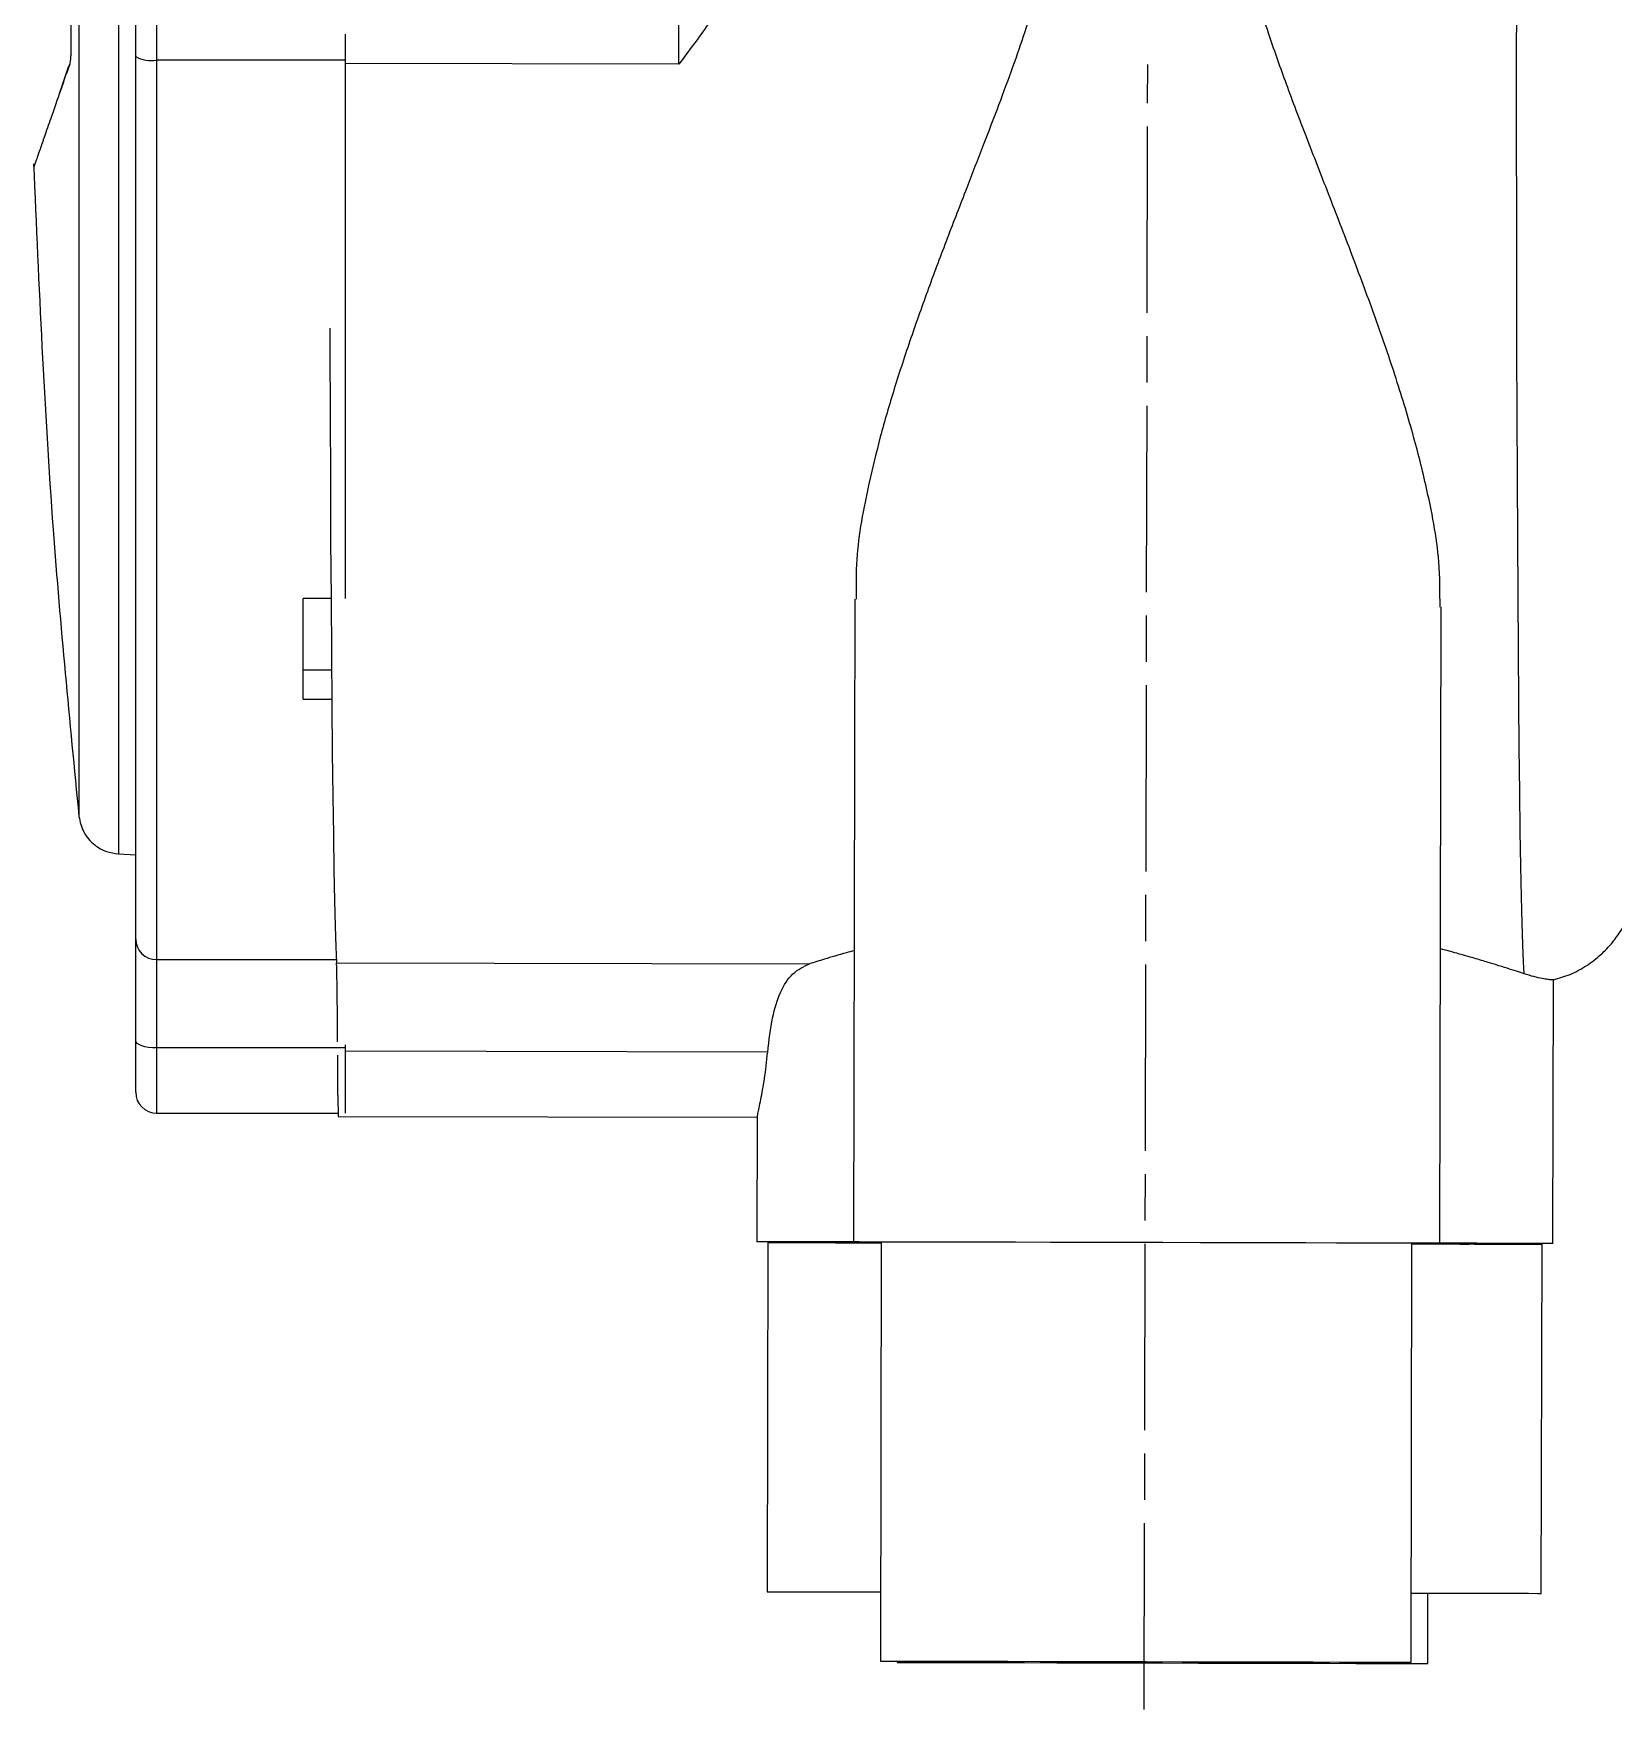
# Model space of a CAD drawing. Header units: millimetres. Extents: x 2312 to 3992, y 755 to 1943.
# Drawn here: x 2685.4 to 2787.2, y 1552.5 to 1660.5 of the extents above; entities that cross this region are included whole.
import ezdxf

# ---------------------------------------------------------------- set-up
doc = ezdxf.new("R2010")
doc.units = ezdxf.units.MM
doc.linetypes.add('AM_ISO08W050', pattern=[18, 12, -1.5, 3, -1.5])
doc.layers.add('AM_7', color=4, linetype='AM_ISO08W050', lineweight=25)

msp = doc.modelspace()

# ---------------------------------------------------------------- linework, layer by layer
at = {"color": 7, "linetype": 'Continuous', "lineweight": 25}
for p, q in [((2690.866, 1735.658), (2690.866, 1607.611)), ((2688.322, 1671.635), (2688.322, 1610.023)), ((2691.979, 1658.995), (2691.979, 1666.832)), ((2693.329, 1665.568), (2693.329, 1658.753)), ((2705.479, 1660.44), (2705.479, 1658.753)), ((2691.979, 1602.124), (2691.979, 1658.995)), ((2705.479, 1658.753), (2693.329, 1658.753)), ((2693.329, 1658.753), (2693.329, 1600.796)), ((2705.479, 1658.753), (2705.479, 1624.073)), ((2726.974, 1658.496), (2705.479, 1658.542)), ((2704.567, 1624.073), (2702.779, 1624.073)), ((2702.779, 1617.58), (2702.779, 1624.073)), ((2738.317, 1624.031), (2738.228, 1582.602)), ((2776.028, 1582.522), (2776.115, 1623.517)), ((2702.779, 1619.479), (2704.6, 1619.479)), ((2702.779, 1617.58), (2704.617, 1617.58)), ((2690.866, 1607.611), (2691.979, 1607.553)), ((2691.979, 1595.581), (2691.979, 1602.124)), ((2693.329, 1600.796), (2693.329, 1595.106)), ((2693.329, 1600.796), (2704.917, 1600.796)), ((2704.927, 1600.586), (2735.395, 1600.521)), ((2783.314, 1582.506), (2783.351, 1599.486)), ((2691.979, 1592.255), (2691.979, 1595.581)), ((2705.479, 1595.106), (2693.329, 1595.106)), ((2693.329, 1595.106), (2693.329, 1590.905)), ((2705.479, 1595.314), (2705.479, 1595.106)), ((2705.479, 1595.106), (2705.479, 1590.905)), ((2732.709, 1594.836), (2705.479, 1594.895)), ((2693.329, 1590.905), (2705.018, 1590.905)), ((2705.034, 1590.694), (2732.033, 1590.636)), ((2732.032, 1590.673), (2732.014, 1582.616)), ((2732.72, 1582.567), (2732.672, 1560.067)), ((2737.958, 1582.603), (2737.903, 1582.556)), ((2740.028, 1582.598), (2739.97, 1555.599)), ((2774.17, 1555.525), (2774.228, 1582.525)), ((2777.914, 1582.47), (2777.914, 1582.518)), ((2782.56, 1559.96), (2782.609, 1582.46)), ((2775.243, 1555.438), (2775.253, 1559.976)), ((2741.043, 1555.596), (2741.043, 1555.512))]:
    msp.add_line(p, q, dxfattribs=at)
at = {"color": 7, "linetype": 'Continuous', "lineweight": 25, "flags": 128}
for points in [[(2781.457, 1599.882), (2781.412, 1600.662), (2781.368, 1601.751), (2781.326, 1603.145), (2781.285, 1604.836), (2781.246, 1606.818), (2781.209, 1609.082), (2781.175, 1611.617), (2781.142, 1614.414), (2781.113, 1617.46), (2781.085, 1620.74), (2781.061, 1624.242), (2781.039, 1627.95), (2781.02, 1631.847), (2781.004, 1635.916), (2780.991, 1640.14), (2780.982, 1644.501), (2780.975, 1648.978), (2780.972, 1653.553), (2780.972, 1658.205), (2780.975, 1662.915)], [(2704.492, 1641.481), (2704.496, 1640.173), (2704.509, 1635.883), (2704.525, 1631.753), (2704.544, 1627.804), (2704.567, 1624.051), (2704.592, 1620.513), (2704.62, 1617.206), (2704.651, 1614.143), (2704.684, 1611.34), (2704.72, 1608.809), (2704.758, 1606.561), (2704.798, 1604.607), (2704.839, 1602.955), (2704.883, 1601.612), (2704.927, 1600.586)], [(2693.329, 1595.106), (2693.066, 1595.115), (2692.812, 1595.142), (2692.579, 1595.186), (2692.374, 1595.245), (2692.207, 1595.317), (2692.082, 1595.399), (2692.005, 1595.488), (2691.979, 1595.581)], [(2738.228, 1582.603), (2736.634, 1582.606), (2735.117, 1582.609), (2733.885, 1582.612), (2732.955, 1582.614), (2732.338, 1582.615), (2732.042, 1582.616), (2732.014, 1582.616)], [(2737.866, 1582.556), (2736.303, 1582.559), (2734.974, 1582.562), (2733.941, 1582.564), (2733.217, 1582.566), (2732.812, 1582.567), (2732.73, 1582.567), (2732.974, 1582.566), (2733.54, 1582.565), (2734.42, 1582.563), (2735.603, 1582.561), (2737.074, 1582.557), (2738.813, 1582.554), (2740.028, 1582.551)], [(2737.771, 1582.556), (2737.743, 1582.556), (2737.442, 1582.557), (2737.472, 1582.557), (2737.833, 1582.556), (2738.518, 1582.554), (2739.516, 1582.552), (2740.028, 1582.551)], [(2776.028, 1582.522), (2775.954, 1582.522), (2775.58, 1582.522), (2774.895, 1582.524), (2773.912, 1582.526), (2772.646, 1582.529), (2771.12, 1582.532), (2769.358, 1582.536), (2767.391, 1582.54), (2765.251, 1582.544), (2762.974, 1582.549), (2760.599, 1582.554), (2758.166, 1582.56), (2755.715, 1582.565), (2753.288, 1582.57), (2750.926, 1582.575), (2748.668, 1582.58), (2746.552, 1582.584), (2744.614, 1582.589), (2742.886, 1582.592), (2741.398, 1582.596), (2740.174, 1582.598), (2739.236, 1582.6), (2738.598, 1582.602), (2738.272, 1582.602), (2738.228, 1582.602)], [(2774.228, 1582.478), (2774.531, 1582.477), (2776.516, 1582.473), (2778.255, 1582.469), (2779.726, 1582.466), (2780.909, 1582.464), (2781.789, 1582.462), (2782.355, 1582.461), (2782.598, 1582.46), (2782.517, 1582.46), (2782.112, 1582.461), (2781.388, 1582.463), (2780.354, 1582.465), (2779.025, 1582.468), (2777.914, 1582.47)], [(2774.228, 1582.478), (2775.414, 1582.475), (2776.519, 1582.473), (2777.311, 1582.471), (2777.778, 1582.47), (2777.914, 1582.47)], [(2783.314, 1582.506), (2783.258, 1582.506), (2782.905, 1582.507), (2782.232, 1582.509), (2781.248, 1582.511), (2779.965, 1582.513), (2778.399, 1582.517), (2776.57, 1582.521), (2776.028, 1582.522)], [(2732.672, 1560.067), (2732.682, 1560.067), (2732.926, 1560.066), (2733.492, 1560.065), (2734.372, 1560.063), (2735.555, 1560.061), (2737.026, 1560.057), (2738.765, 1560.054), (2739.98, 1560.051)], [(2774.18, 1559.978), (2774.483, 1559.977), (2776.468, 1559.973), (2778.207, 1559.969), (2779.678, 1559.966), (2780.861, 1559.964), (2781.741, 1559.962), (2782.307, 1559.961), (2782.55, 1559.96), (2782.56, 1559.96)], [(2739.97, 1555.599), (2740.01, 1555.598), (2740.328, 1555.598), (2740.958, 1555.596), (2741.887, 1555.594), (2743.1, 1555.592), (2744.573, 1555.589), (2746.279, 1555.585), (2748.185, 1555.581), (2750.258, 1555.576), (2752.457, 1555.572), (2754.742, 1555.567), (2757.07, 1555.562), (2759.399, 1555.557), (2761.684, 1555.552), (2763.883, 1555.547), (2765.955, 1555.543), (2767.862, 1555.539), (2769.567, 1555.535), (2771.04, 1555.532), (2772.253, 1555.53), (2773.183, 1555.528), (2773.812, 1555.526), (2774.13, 1555.526), (2774.17, 1555.525)], [(2741.043, 1555.512), (2741.083, 1555.511), (2741.401, 1555.511), (2742.03, 1555.509), (2742.96, 1555.507), (2744.173, 1555.505), (2745.646, 1555.502), (2747.351, 1555.498), (2749.258, 1555.494), (2751.33, 1555.489), (2753.53, 1555.485), (2755.815, 1555.48), (2758.143, 1555.475), (2760.472, 1555.47), (2762.757, 1555.465), (2764.956, 1555.46), (2767.028, 1555.456), (2768.935, 1555.452), (2770.64, 1555.448), (2772.113, 1555.445), (2773.326, 1555.442), (2774.256, 1555.44), (2774.885, 1555.439), (2775.203, 1555.438), (2775.243, 1555.438)]]:
    msp.add_lwpolyline(points, dxfattribs=at)
at = {"color": 7, "linetype": 'Continuous', "lineweight": 25}
for centre, radius, start, end in [((2363.829, 1659.667), 363.147, 359.81517, 0.89047), ((2693.002, 1660.821), 2.093, 240.73438, 278.97898), ((2693.318, 1602.135), 1.339, 180.46974, 270.46216), ((2516.717, 1596.031), 188.265, 359.83643, 1.38646), ((2784.704, 1593.695), 79.726, 179.31626, 182.15741), ((2693.329, 1592.255), 1.35, 180, 270)]:
    msp.add_arc(centre, radius, start, end, dxfattribs=at)
for points, knots in [([(2687.799, 1683.695), (2687.793, 1681.744), (2687.782, 1677.749), (2687.778, 1671.635), (2687.782, 1665.52), (2687.793, 1661.525), (2687.799, 1659.574)], [0, 0, 0, 0, 0.24421832, 0.4999999, 0.75578152, 1, 1, 1, 1]), ([(2751.376, 1671.325), (2751.355, 1670.617), (2751.311, 1669.164), (2751.003, 1667.011), (2750.553, 1664.881), (2749.97, 1662.743), (2749.277, 1660.548), (2748.471, 1658.232), (2747.57, 1655.797), (2746.575, 1653.206), (2745.459, 1650.341), (2744.27, 1647.265), (2743.06, 1644.046), (2741.907, 1640.814), (2740.858, 1637.618), (2739.948, 1634.508), (2739.055, 1630.812), (2738.383, 1627.269), (2738.4, 1624.876), (2738.406, 1624.031)], [0, 0, 0, 0, 0.03961173, 0.08131073, 0.12160976, 0.1617383, 0.20594763, 0.25149041, 0.30078767, 0.35388004, 0.41079995, 0.478796, 0.54697725, 0.6153795, 0.68676646, 0.75545059, 0.82148565, 0.93691449, 1, 1, 1, 1]), ([(2776.034, 1623.517), (2776.033, 1624.479), (2776.03, 1626.984), (2775.28, 1630.843), (2774.234, 1634.964), (2773.071, 1638.714), (2771.732, 1642.569), (2770.276, 1646.462), (2768.799, 1650.273), (2767.374, 1653.918), (2766.096, 1657.292), (2764.909, 1660.654), (2763.874, 1664.073), (2763.069, 1667.681), (2762.957, 1670.098), (2762.901, 1671.3)], [0, 0, 0, 0, 0.0711318, 0.1852612, 0.2639691, 0.346334, 0.4296604, 0.5107957, 0.5917371, 0.666353, 0.7342856, 0.7955688, 0.8662656, 0.9334476, 1, 1, 1, 1]), ([(2731.484, 1667.911), (2731.406, 1667.09), (2731.299, 1665.966), (2730.815, 1664.608), (2730.44, 1663.732), (2729.88, 1662.648), (2729.12, 1661.415), (2728.099, 1659.972), (2727.372, 1659.018), (2726.974, 1658.496)], [0, 0, 0, 0, 0.2307074, 0.3154476, 0.4049447, 0.4996494, 0.6596654, 0.8138018, 1, 1, 1, 1]), ([(2687.799, 1659.574), (2687.798, 1659.45), (2687.797, 1659.21), (2687.783, 1658.904), (2687.761, 1658.642), (2687.74, 1658.555), (2687.728, 1658.509)], [0, 0, 0, 0, 0.2468652, 0.4800542, 0.7236415, 1, 1, 1, 1]), ([(2687.728, 1658.509), (2687.495, 1657.84), (2687.035, 1656.522), (2686.504, 1654.997), (2686.099, 1653.834), (2685.819, 1653.027), (2685.636, 1652.501), (2685.521, 1652.172), (2685.452, 1651.973), (2685.411, 1651.855), (2685.406, 1651.841), (2685.404, 1651.835)], [0, 0, 0, 0, 0.1584364, 0.3122745, 0.4537524, 0.579582, 0.6866418, 0.7737433, 0.8510955, 0.9268811, 1, 1, 1, 1]), ([(2687.057, 1656.585), (2687.059, 1656.591), (2687.246, 1657.128), (2687.488, 1657.822), (2687.728, 1658.509)], [0, 0, 0, 0, 0.0104468, 1, 1, 1, 1]), ([(2685.395, 1652.086), (2685.738, 1644.22), (2686.35, 1630.173), (2687.719, 1616.18), (2688.322, 1610.023)], [0, 0, 0, 0, 0.56, 1, 1, 1, 1]), ([(2688.322, 1610.023), (2688.398, 1609.681), (2688.555, 1608.973), (2689.243, 1608.191), (2690.062, 1607.72), (2690.619, 1607.646), (2690.889, 1607.61)], [0, 0, 0, 0, 0.2720615, 0.5619665, 0.7879375, 1, 1, 1, 1]), ([(2783.338, 1599.497), (2783.701, 1599.601), (2784.46, 1599.818), (2785.492, 1600.389), (2786.408, 1601.091), (2787.145, 1601.869), (2787.71, 1602.663), (2788.112, 1603.417), (2788.378, 1604.08), (2788.545, 1604.629), (2788.649, 1605.074), (2788.718, 1605.454), (2788.768, 1605.814), (2788.811, 1606.23), (2788.856, 1606.806), (2788.901, 1607.663), (2788.935, 1608.453), (2788.952, 1609), (2788.955, 1609.071)], [0, 0, 0, 0, 0.04474933, 0.0934201, 0.13912948, 0.18193359, 0.22159921, 0.25754036, 0.28957083, 0.31974745, 0.35195287, 0.38963424, 0.43896798, 0.50989174, 0.62620456, 0.80460271, 0.9747361, 1, 1, 1, 1]), ([(2732.709, 1594.836), (2732.798, 1595.599), (2732.969, 1597.067), (2733.502, 1598.769), (2734.272, 1599.993), (2735.019, 1600.344), (2735.395, 1600.521)], [0, 0, 0, 0, 0.2593933, 0.4992482, 0.7484586, 1, 1, 1, 1]), ([(2738.268, 1601.369), (2738.103, 1601.325), (2737.4, 1601.138), (2736.442, 1600.85), (2735.714, 1600.621), (2735.395, 1600.521)], [0, 0, 0, 0, 0.1469567, 0.62608186, 1, 1, 1, 1]), ([(2781.457, 1599.882), (2781.293, 1599.936), (2780.954, 1600.047), (2780.349, 1600.243), (2779.641, 1600.466), (2778.81, 1600.718), (2777.958, 1600.968), (2777.041, 1601.227), (2776.447, 1601.392), (2776.076, 1601.488), (2776.068, 1601.49)], [0, 0, 0, 0, 0.1264375, 0.26218322, 0.40725522, 0.56166822, 0.72543428, 0.84360964, 0.99685051, 1, 1, 1, 1]), ([(2783.341, 1599.486), (2783.344, 1599.486), (2783.385, 1599.482), (2783.252, 1599.491), (2783.003, 1599.51), (2782.622, 1599.57), (2782.123, 1599.678), (2781.672, 1599.816), (2781.457, 1599.882)], [0, 0, 0, 0, 0.01841823, 0.2548483, 0.43720138, 0.61510524, 0.81611079, 1, 1, 1, 1]), ([(2732.04, 1590.673), (2732.048, 1590.718), (2732.067, 1590.824), (2732.25, 1591.691), (2732.511, 1593.056), (2732.643, 1594.242), (2732.709, 1594.836)], [0, 0, 0, 0, 0.2058726, 0.4826032, 0.7405268, 1, 1, 1, 1])]:
    msp.add_open_spline(points, degree=3, knots=knots, dxfattribs=at)
at = {"layer": 'AM_7'}
msp.add_line((2756.972, 1552.477), (2757.199, 1658.477), dxfattribs=at)

doc.saveas('drawing.dxf')
